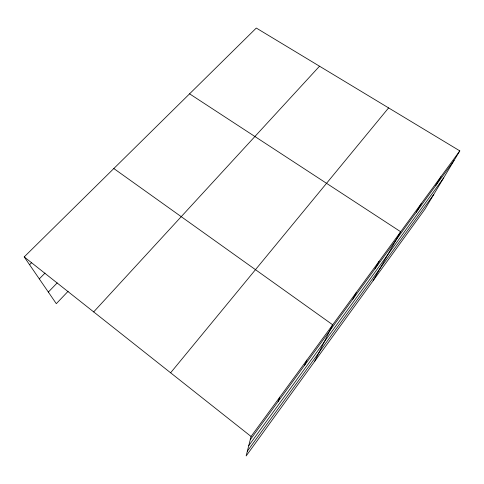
<?xml version="1.0" encoding="UTF-8"?>
<svg xmlns="http://www.w3.org/2000/svg" width="484" height="484" viewBox="0 0 484 484"><rect width="100%" height="100%" fill="white"/><g stroke="black" fill="none" stroke-linecap="round" stroke-linejoin="round"><path stroke-width="0.73" d="M459.8 150.875L251.063 436.471L246.144 455.952L425.055 209.009L459.8 150.875L256.296 28.048L24.2 256.913L56.307 303.674L68.141 291.259M278.1 401.581L279.752 397.219M304.545 365.353L306.923 360.048M314.6 361.469L332.689 324.788L113.819 168.541M352.854 299.148L356.46 292.263M374.979 268.838L379.099 261.287M373.085 280.744L400.685 231.757L189.583 93.835M416.282 212.24L421.286 203.57M435.588 185.783L440.972 176.636M247.348 451.185L433.791 194.393M248.728 445.716L443.616 177.949M250.228 439.774L454.077 160.446M170.616 372.801L388.598 107.902M93.684 311.914L319.525 66.211M48.34 292.064L57.197 282.916M39.289 278.887L45.024 273.067M29.566 264.73L31.696 262.6M24.2 256.913L251.063 436.471"/></g></svg>
